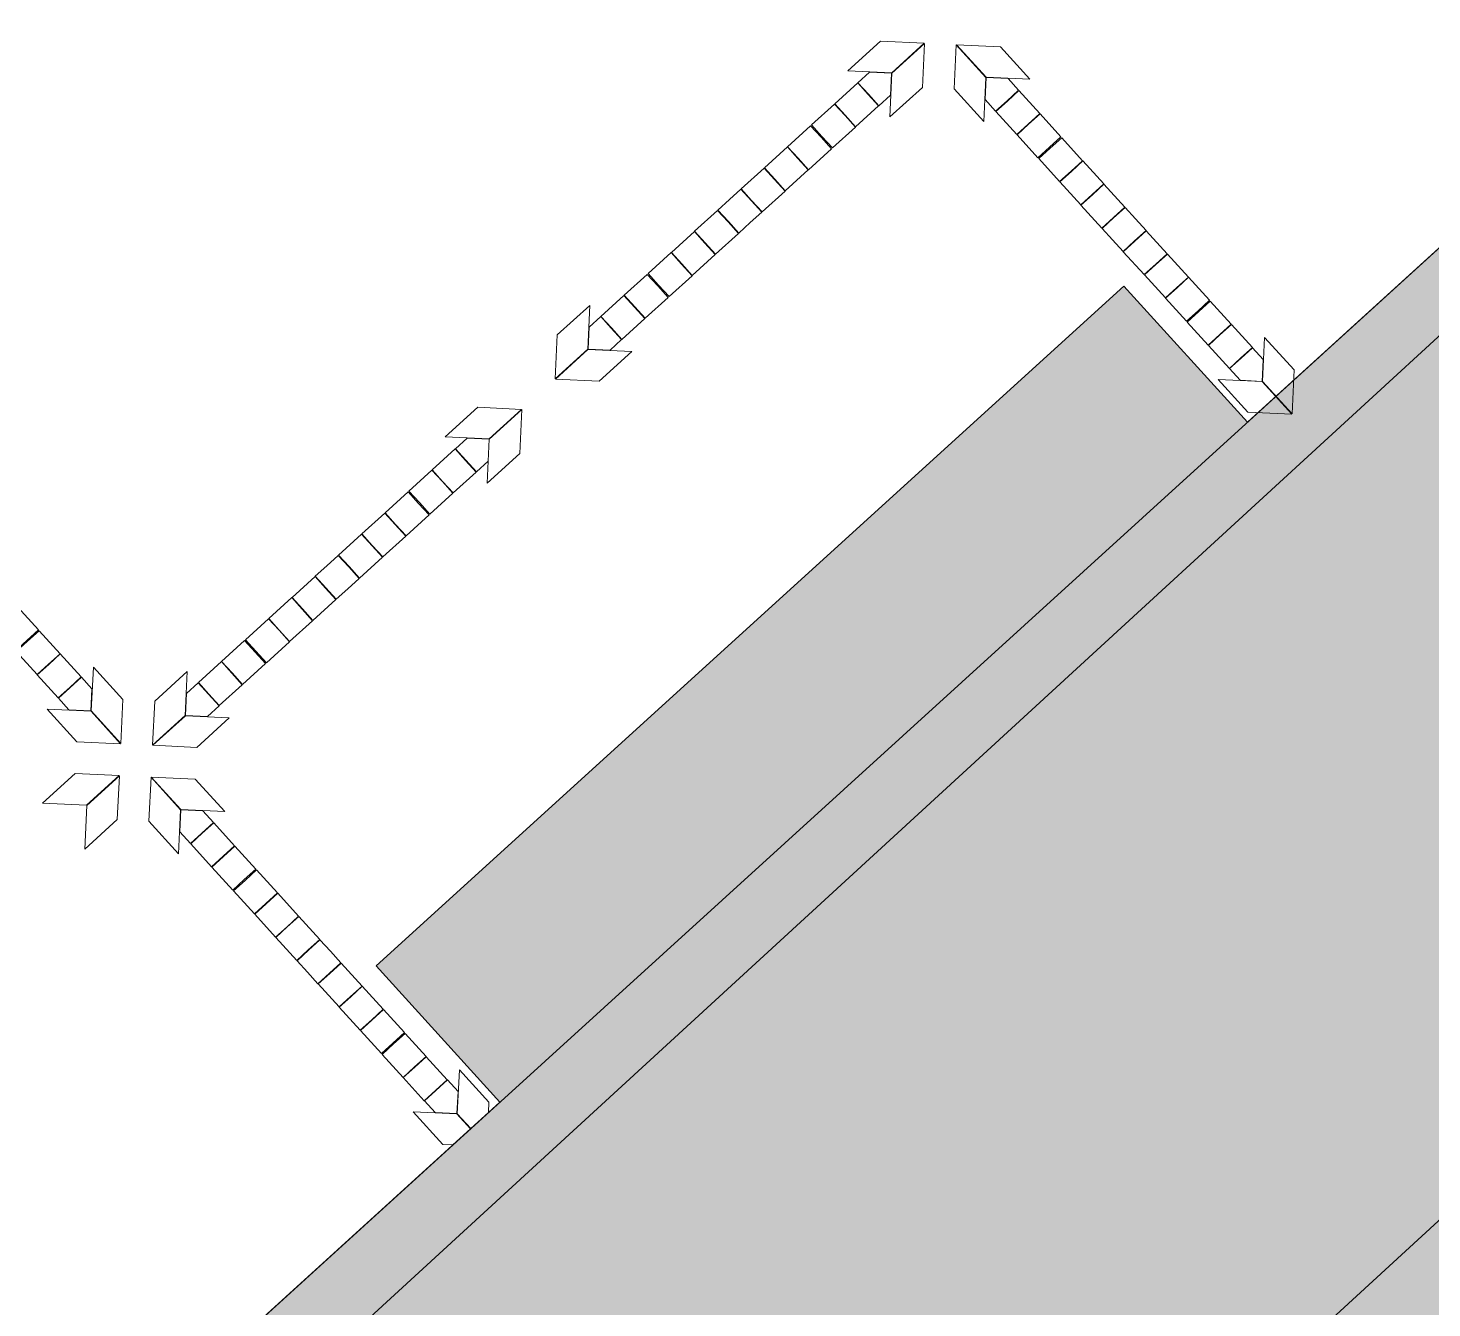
# Model space of a CAD drawing. Header units: inches. Extents: x 733725 to 1472938, y 4017711 to 8040520.
# Drawn here: x 734683.65 to 734701.71, y 4019118.41 to 4019134.87 of the extents above; entities that cross this region are included whole.
import ezdxf

# ---------------------------------------------------------------- set-up
doc = ezdxf.new("R2010")
doc.units = ezdxf.units.IN
doc.header["$MEASUREMENT"] = 0
for name, color, linetype, lineweight in [('H-HARAM2', 123, 'Continuous', 5), ('H-HARAM3', 123, 'Continuous', 5), ('H-MAFSALL', 31, 'Continuous', 13), ('VAZE-MOJOOD-IN', 252, 'Continuous', 0)]:
    doc.layers.add(name, color=color, linetype=linetype, lineweight=lineweight)
pattern_1 = [(354.99999998, (-0.961, 0.33), (0.553438968, 6.325836333), []), (354.99999998, (-0.892, 1.121), (0.553438968, 6.325836333), []), (354.99999998, (-0.823, 1.9117), (0.553438968, 6.325836333), [])]

msp = doc.modelspace()

# ---------------------------------------------------------------- hatches: boundary and pattern name
at = {"layer": 'H-HARAM2'}
h = msp.add_hatch(dxfattribs=at)
h.set_pattern_fill('PLAST', color=256, angle=-5, style=0)
h.set_pattern_definition(pattern_1)
edge = h.paths.add_edge_path()
edge.add_line((734632.731, 4019098.943), (734586.621, 4019149.885))
edge.add_line((734586.621, 4019149.885), (734697.208, 4019249.401))
edge.add_line((734697.208, 4019249.401), (734656.636, 4019294.307))
edge.add_line((734656.636, 4019294.307), (734612.593, 4019254.265))
edge.add_arc((734584.783, 4019246.201), 28.955, -31.0677, 16.1711, ccw=False)
edge.add_line((734609.585, 4019231.259), (734630.186, 4019208.599))
edge.add_line((734630.186, 4019208.599), (734617.904, 4019197.432))
edge.add_line((734617.904, 4019197.432), (734597.303, 4019220.092))
edge.add_arc((734584.783, 4019246.201), 28.955, 248.3791, 295.6179, ccw=False)
edge.add_line((734574.114, 4019219.283), (734521.152, 4019171.133))
edge.add_line((734521.152, 4019171.133), (734519.735, 4019155.04))
edge.add_line((734519.735, 4019155.04), (734510.13, 4019146.749))
edge.add_line((734510.13, 4019146.749), (734509.618, 4019135.985))
edge.add_line((734509.618, 4019135.985), (734511.003, 4019134.453))
edge.add_line((734511.003, 4019134.453), (734515.932, 4019129.031))
edge.add_line((734515.932, 4019129.031), (734518.495, 4019128.91))
edge.add_line((734518.495, 4019128.91), (734518.371, 4019126.305))
edge.add_line((734518.371, 4019126.305), (734518.431, 4019126.238))
edge.add_line((734518.431, 4019126.238), (734518.193, 4019121.231))
edge.add_line((734518.193, 4019121.231), (734532.114, 4019121.216))
edge.add_line((734532.114, 4019121.216), (734533.331, 4019119.845))
edge.add_line((734533.331, 4019119.845), (734566.504, 4019083.356))
edge.add_line((734566.504, 4019083.356), (734585.293, 4019100.438))
edge.add_line((734585.293, 4019100.438), (734607.504, 4019076.008))
edge.add_line((734607.504, 4019076.008), (734632.731, 4019098.943))
h = msp.add_hatch(dxfattribs=at)
h.set_pattern_fill('PLAST', color=256, angle=-5, style=0)
h.set_pattern_definition(pattern_1)
edge = h.paths.add_edge_path()
edge.add_line((734632.731, 4019098.943), (734586.621, 4019149.885))
edge.add_line((734586.621, 4019149.885), (734697.208, 4019249.401))
edge.add_line((734697.208, 4019249.401), (734656.636, 4019294.307))
edge.add_line((734656.636, 4019294.307), (734612.593, 4019254.265))
edge.add_arc((734584.783, 4019246.201), 28.955, -31.0677, 16.1711, ccw=False)
edge.add_line((734609.585, 4019231.259), (734630.186, 4019208.599))
edge.add_line((734630.186, 4019208.599), (734617.904, 4019197.432))
edge.add_line((734617.904, 4019197.432), (734597.303, 4019220.092))
edge.add_arc((734584.783, 4019246.201), 28.955, 248.3791, 295.6179, ccw=False)
edge.add_line((734574.114, 4019219.283), (734521.152, 4019171.133))
edge.add_line((734521.152, 4019171.133), (734519.735, 4019155.04))
edge.add_line((734519.735, 4019155.04), (734510.13, 4019146.749))
edge.add_line((734510.13, 4019146.749), (734509.618, 4019135.985))
edge.add_line((734509.618, 4019135.985), (734511.003, 4019134.453))
edge.add_line((734511.003, 4019134.453), (734515.932, 4019129.031))
edge.add_line((734515.932, 4019129.031), (734518.495, 4019128.91))
edge.add_line((734518.495, 4019128.91), (734518.371, 4019126.305))
edge.add_line((734518.371, 4019126.305), (734518.431, 4019126.238))
edge.add_line((734518.431, 4019126.238), (734518.193, 4019121.231))
edge.add_line((734518.193, 4019121.231), (734532.114, 4019121.216))
edge.add_line((734532.114, 4019121.216), (734533.331, 4019119.845))
edge.add_line((734533.331, 4019119.845), (734566.504, 4019083.356))
edge.add_line((734566.504, 4019083.356), (734585.293, 4019100.438))
edge.add_line((734585.293, 4019100.438), (734607.504, 4019076.008))
edge.add_line((734607.504, 4019076.008), (734632.731, 4019098.943))
at = {"layer": 'H-HARAM3'}
h = msp.add_hatch(color=256, dxfattribs=at)
h.paths.add_polyline_path([(734716.028, 4019124.161), (734715.823, 4019123.286), (734715.369, 4019121.079), (734715.2, 4019120.355), (734715.196, 4019119.642), (734715.084, 4019117.349), (734715.061, 4019116.343), (734714.999, 4019114.096), (734714.995, 4019113.1), (734714.83, 4019108.595), (734719.997, 4019102.911), (734723.331, 4019105.941), (734728.042, 4019100.759), (734723.301, 4019096.45), (734727.335, 4019092.014), (734724.671, 4019089.592), (734722.25, 4019092.256), (734720.548, 4019090.709), (734719.892, 4019091.431), (734718.14, 4019089.838), (734709.228, 4019099.64), (734711.058, 4019101.304), (734697.085, 4019116.673), (734653.138, 4019076.719), (734586.621, 4019149.885), (734621.452, 4019181.551), (734616.768, 4019186.703), (734608.767, 4019187.083), (734609.315, 4019198.591), (734613.851, 4019193.602), (734618.784, 4019198.087), (734618.537, 4019198.359), (734629.139, 4019207.998), (734629.386, 4019207.726), (734634.072, 4019211.987), (734639.991, 4019217.367), (734644.519, 4019212.386), (734691.789, 4019255.361), (734718.666, 4019225.798), (734702.541, 4019211.139), (734716.009, 4019196.325), (734717.761, 4019197.918), (734725.989, 4019188.866), (734724.238, 4019187.274), (734736.868, 4019173.38), (734752.238, 4019187.353), (734754.135, 4019185.266), (734753.363, 4019184.563), (734752.978, 4019167.892), (734726.21, 4019143.557), (734723.24, 4019139.715), (734722.535, 4019138.518), (734721.585, 4019136.45), (734721.228, 4019135.539), (734720.28, 4019133.515), (734719.872, 4019132.601), (734718.928, 4019130.561), (734718.538, 4019129.699), (734717.593, 4019127.641), (734717.164, 4019126.695), (734716.239, 4019124.643)])
h.paths.add_polyline_path([(734602.217, 4019153.389), (734601.82, 4019145.056), (734621.325, 4019123.602), (734623.077, 4019125.194), (734631.82, 4019115.577), (734630.068, 4019113.984), (734649.573, 4019092.53), (734657.906, 4019092.134), (734689.717, 4019121.054), (734688.124, 4019122.806), (734697.742, 4019131.55), (734699.334, 4019129.798), (734731.145, 4019158.718), (734731.542, 4019167.051), (734712.037, 4019188.506), (734710.285, 4019186.913), (734701.542, 4019196.53), (734703.294, 4019198.123), (734683.789, 4019219.577), (734675.456, 4019219.973), (734643.645, 4019191.053), (734645.238, 4019189.301), (734635.621, 4019180.557), (734634.028, 4019182.309)], flags=16)
h = msp.add_hatch(color=256, dxfattribs=at)
h.paths.add_polyline_path([(734716.028, 4019124.161), (734715.823, 4019123.286), (734715.369, 4019121.079), (734715.2, 4019120.355), (734715.196, 4019119.642), (734715.084, 4019117.349), (734715.061, 4019116.343), (734714.999, 4019114.096), (734714.995, 4019113.1), (734714.83, 4019108.595), (734719.997, 4019102.911), (734723.331, 4019105.941), (734728.042, 4019100.759), (734723.301, 4019096.45), (734727.335, 4019092.014), (734724.671, 4019089.592), (734722.25, 4019092.256), (734720.548, 4019090.709), (734719.892, 4019091.431), (734718.14, 4019089.838), (734709.228, 4019099.64), (734711.058, 4019101.304), (734697.085, 4019116.673), (734653.138, 4019076.719), (734586.621, 4019149.885), (734621.452, 4019181.551), (734616.768, 4019186.703), (734608.767, 4019187.083), (734609.315, 4019198.591), (734613.851, 4019193.602), (734618.784, 4019198.087), (734618.537, 4019198.359), (734629.139, 4019207.998), (734629.386, 4019207.726), (734634.072, 4019211.987), (734639.991, 4019217.367), (734644.519, 4019212.386), (734691.789, 4019255.361), (734718.666, 4019225.798), (734702.541, 4019211.139), (734716.009, 4019196.325), (734717.761, 4019197.918), (734725.989, 4019188.866), (734724.238, 4019187.274), (734736.868, 4019173.38), (734752.238, 4019187.353), (734754.135, 4019185.266), (734753.363, 4019184.563), (734752.978, 4019167.892), (734726.21, 4019143.557), (734723.24, 4019139.715), (734722.535, 4019138.518), (734721.585, 4019136.45), (734721.228, 4019135.539), (734720.28, 4019133.515), (734719.872, 4019132.601), (734718.928, 4019130.561), (734718.538, 4019129.699), (734717.593, 4019127.641), (734717.164, 4019126.695), (734716.239, 4019124.643)])
h.paths.add_polyline_path([(734602.217, 4019153.389), (734601.82, 4019145.056), (734621.325, 4019123.602), (734623.077, 4019125.194), (734631.82, 4019115.577), (734630.068, 4019113.984), (734649.573, 4019092.53), (734657.906, 4019092.134), (734689.717, 4019121.054), (734688.124, 4019122.806), (734697.742, 4019131.55), (734699.334, 4019129.798), (734731.145, 4019158.718), (734731.542, 4019167.051), (734712.037, 4019188.506), (734710.285, 4019186.913), (734701.542, 4019196.53), (734703.294, 4019198.123), (734683.789, 4019219.577), (734675.456, 4019219.973), (734643.645, 4019191.053), (734645.238, 4019189.301), (734635.621, 4019180.557), (734634.028, 4019182.309)], flags=16)
at = {"layer": 'H-MAFSALL'}
h = msp.add_hatch(dxfattribs=at)
h.set_pattern_fill('ANGLE', color=256, scale=0.3, angle=45, style=0)
h.set_pattern_definition([(44.999999983, (-0.0012, 0.0002), (-1.4817422595, 1.4817422604), [1.524, -0.5715]), (134.999999983, (-0.0012, 0.0002), (-1.4817422604, -1.4817422595), [1.524, -0.5715])])
edge = h.paths.add_edge_path(flags=16)
edge.add_arc((734483.445, 4019138.19), 8, -50, 310)
edge = h.paths.add_edge_path(flags=16)
edge.add_arc((735041.69, 4018744.78), 5, 130, 310)
edge.add_arc((735041.69, 4018744.78), 5, -50, 130)
edge = h.paths.add_edge_path(flags=16)
edge.add_arc((734929.449, 4018650.032), 10, 307.1029, 310)
edge.add_line((734935.877, 4018642.372), (734935.481, 4018642.057))
edge = h.paths.add_edge_path(flags=16)
edge.add_arc((734448.304, 4018988.959), 5, -50, 310)
edge = h.paths.add_edge_path(flags=16)
edge.add_arc((734929.449, 4018650.032), 10, -50, 310)
edge = h.paths.add_edge_path()
edge.add_line((734470.495, 4018819.804), (734535.003, 4018852.189))
edge.add_line((734535.003, 4018852.189), (734535.003, 4018852.189))
edge.add_line((734535.003, 4018852.189), (734572.914, 4018810.916))
edge.add_arc((734615.714, 4018815.067), 43, 185.5397, 259.5981)
edge.add_line((734607.95, 4018772.774), (734656.259, 4018720.181))
edge.add_line((734656.259, 4018720.181), (734681.017, 4018702.881))
edge.add_line((734681.017, 4018702.881), (734689.467, 4018687.669))
edge.add_line((734689.467, 4018687.669), (734694.857, 4018680.12))
edge.add_line((734694.857, 4018680.12), (734719.321, 4018651.346))
edge.add_line((734719.321, 4018651.346), (734735.321, 4018631.946))
edge.add_line((734735.321, 4018631.946), (734738.811, 4018624.304))
edge.add_line((734738.811, 4018624.304), (734748.26, 4018603.512))
edge.add_line((734748.26, 4018603.512), (734747.516, 4018601.656))
edge.add_arc((734785.506, 4018511.871), 97.491, 107.72929, 112.93457, ccw=False)
edge.add_arc((734656.551, 4018541.881), 117.492, 25.08126, 32.34036, ccw=False)
edge.add_line((734762.964, 4018591.686), (734809.18, 4018581.942))
edge.add_line((734809.18, 4018581.942), (734866.219, 4018571.729))
edge.add_line((734866.219, 4018571.729), (734867.898, 4018578.513))
edge.add_line((734867.898, 4018578.513), (734907.725, 4018615.005))
edge.add_line((734907.725, 4018615.005), (734912.431, 4018609.829))
edge.add_line((734912.431, 4018609.829), (734975.64, 4018667.103))
edge.add_line((734975.64, 4018667.103), (734970.981, 4018672.229))
edge.add_line((734970.981, 4018672.229), (735032.04, 4018727.74))
edge.add_line((735032.04, 4018727.74), (735037.306, 4018722.006))
edge.add_line((735037.306, 4018722.006), (735052.413, 4018735.663))
edge.add_line((735052.413, 4018735.663), (735059.338, 4018741.922))
edge.add_line((735059.338, 4018741.922), (735066.401, 4018748.341))
edge.add_line((735066.401, 4018748.341), (735061.106, 4018754.165))
edge.add_line((735061.106, 4018754.165), (735117.118, 4018805.091))
edge.add_line((735117.118, 4018805.091), (735104.817, 4018818.622))
edge.add_line((735104.817, 4018818.622), (734958.677, 4018685.762))
edge.add_line((734958.677, 4018685.762), (734951.519, 4018693.635))
edge.add_line((734951.519, 4018693.635), (734933.872, 4018677.591))
edge.add_line((734933.872, 4018677.591), (734905.385, 4018651.693))
edge.add_line((734905.385, 4018651.693), (734888.108, 4018635.985))
edge.add_line((734888.108, 4018635.985), (734892.767, 4018630.86))
edge.add_line((734892.767, 4018630.86), (734854.667, 4018596.221))
edge.add_line((734854.667, 4018596.221), (734784.293, 4018608.823))
edge.add_arc((734788.7, 4018633.431), 25, 217.1653, 259.8479, ccw=False)
edge.add_line((734768.777, 4018618.328), (734704.047, 4018703.715))
edge.add_line((734704.047, 4018703.715), (734708.534, 4018710.947))
edge.add_line((734708.534, 4018710.947), (734700.207, 4018716.114))
edge.add_line((734700.207, 4018716.114), (734704.039, 4018722.289))
edge.add_line((734704.039, 4018722.289), (734698.091, 4018725.98))
edge.add_line((734698.091, 4018725.98), (734702.273, 4018732.721))
edge.add_line((734702.273, 4018732.721), (734702.336, 4018732.679))
edge.add_arc((734708.117, 4018741.415), 10.475, 236.5024, 314.0512)
edge.add_line((734715.401, 4018733.886), (734717.159, 4018735.485))
edge.add_line((734717.159, 4018735.485), (734722.231, 4018740.095))
edge.add_line((734722.231, 4018740.095), (734720.065, 4018742.478))
edge.add_line((734720.065, 4018742.478), (734726.132, 4018747.994))
edge.add_line((734726.132, 4018747.994), (734719.41, 4018755.387))
edge.add_line((734719.41, 4018755.387), (734713.218, 4018749.758))
edge.add_line((734713.218, 4018749.758), (734710.291, 4018752.978))
edge.add_line((734710.291, 4018752.978), (734716.483, 4018758.607))
edge.add_line((734716.483, 4018758.607), (734709.759, 4018766.003))
edge.add_line((734709.759, 4018766.003), (734703.567, 4018760.373))
edge.add_line((734703.567, 4018760.373), (734700.64, 4018763.593))
edge.add_line((734700.64, 4018763.593), (734706.832, 4018769.222))
edge.add_line((734706.832, 4018769.222), (734700.111, 4018776.616))
edge.add_line((734700.111, 4018776.616), (734694.4, 4018771.424))
edge.add_line((734694.4, 4018771.424), (734692.234, 4018773.807))
edge.add_line((734692.234, 4018773.807), (734686.631, 4018768.713))
edge.add_line((734686.631, 4018768.713), (734683.931, 4018766.258))
edge.add_arc((734691.488, 4018755.604), 13.062, 125.3471, 234.1486)
edge.add_line((734683.838, 4018745.017), (734679.674, 4018738.306))
edge.add_line((734679.674, 4018738.306), (734673.726, 4018741.996))
edge.add_line((734673.726, 4018741.996), (734673.41, 4018741.491))
edge.add_line((734673.41, 4018741.491), (734673.274, 4018741.576))
edge.add_line((734673.274, 4018741.576), (734669.424, 4018735.372))
edge.add_line((734669.424, 4018735.372), (734662.891, 4018739.425))
edge.add_line((734662.891, 4018739.425), (734661.12, 4018740.524))
edge.add_line((734661.12, 4018740.524), (734662.269, 4018742.424))
edge.add_line((734662.269, 4018742.424), (734639.091, 4018767.919))
edge.add_line((734639.091, 4018767.919), (734644.863, 4018773.166))
edge.add_line((734644.863, 4018773.166), (734641.27, 4018777.117))
edge.add_line((734641.27, 4018777.117), (734635.499, 4018771.87))
edge.add_line((734635.499, 4018771.87), (734624.539, 4018783.924))
edge.add_line((734624.539, 4018783.924), (734623.801, 4018783.25))
edge.add_line((734623.801, 4018783.25), (734611.491, 4018796.79))
edge.add_line((734611.491, 4018796.79), (734615.969, 4018800.904))
edge.add_line((734615.969, 4018800.904), (734613.206, 4018803.943))
edge.add_line((734613.206, 4018803.943), (734611.359, 4018802.264))
edge.add_line((734611.359, 4018802.264), (734611.02, 4018802.637))
edge.add_line((734611.02, 4018802.637), (734608.08, 4018802.777))
edge.add_line((734608.08, 4018802.777), (734607.708, 4018802.438))
edge.add_line((734607.708, 4018802.438), (734600.959, 4018809.861))
edge.add_line((734600.959, 4018809.861), (734601.332, 4018810.2))
edge.add_line((734601.332, 4018810.2), (734601.471, 4018813.14))
edge.add_line((734601.471, 4018813.14), (734601.133, 4018813.512))
edge.add_line((734601.133, 4018813.512), (734602.98, 4018815.191))
edge.add_line((734602.98, 4018815.191), (734600.195, 4018818.254))
edge.add_line((734600.195, 4018818.254), (734595.696, 4018814.164))
edge.add_line((734595.696, 4018814.164), (734583.386, 4018827.704))
edge.add_line((734583.386, 4018827.704), (734584.128, 4018828.375))
edge.add_line((734584.128, 4018828.375), (734573.169, 4018840.43))
edge.add_line((734573.169, 4018840.43), (734578.94, 4018845.677))
edge.add_line((734578.94, 4018845.677), (734575.348, 4018849.628))
edge.add_line((734575.348, 4018849.628), (734569.576, 4018844.381))
edge.add_line((734569.576, 4018844.381), (734546.398, 4018869.875))
edge.add_line((734546.398, 4018869.875), (734544.397, 4018868.912))
edge.add_line((734544.397, 4018868.912), (734540.057, 4018877.668))
edge.add_line((734540.057, 4018877.668), (734546.599, 4018880.911))
edge.add_line((734546.599, 4018880.911), (734546.526, 4018881.057))
edge.add_line((734546.526, 4018881.057), (734547.06, 4018881.322))
edge.add_line((734547.06, 4018881.322), (734543.952, 4018887.593))
edge.add_line((734543.952, 4018887.593), (734551.028, 4018891.101))
edge.add_arc((734562.294, 4018897.711), 13.062, 210.4016, 319.2031)
edge.add_line((734572.182, 4018889.177), (734580.485, 4018896.725))
edge.add_line((734580.485, 4018896.725), (734578.319, 4018899.107))
edge.add_line((734578.319, 4018899.107), (734584.029, 4018904.299))
edge.add_line((734584.029, 4018904.299), (734577.183, 4018911.579))
edge.add_line((734577.183, 4018911.579), (734571.116, 4018906.063))
edge.add_line((734571.116, 4018906.063), (734568.189, 4018909.283))
edge.add_line((734568.189, 4018909.283), (734574.256, 4018914.799))
edge.add_line((734574.256, 4018914.799), (734567.532, 4018922.195))
edge.add_line((734567.532, 4018922.195), (734561.465, 4018916.679))
edge.add_line((734561.465, 4018916.679), (734558.538, 4018919.898))
edge.add_line((734558.538, 4018919.898), (734564.605, 4018925.414))
edge.add_line((734564.605, 4018925.414), (734558.008, 4018932.921))
edge.add_line((734558.008, 4018932.921), (734551.941, 4018927.405))
edge.add_line((734551.941, 4018927.405), (734549.774, 4018929.787))
edge.add_line((734549.774, 4018929.787), (734542.945, 4018923.578))
edge.add_arc((734549.637, 4018915.633), 10.388, 130.1084, 208.8482)
edge.add_line((734540.538, 4018910.621), (734533.43, 4018907.097))
edge.add_line((734533.43, 4018907.097), (734530.321, 4018913.369))
edge.add_line((734530.321, 4018913.369), (734523.81, 4018910.141))
edge.add_line((734523.81, 4018910.141), (734519.422, 4018918.991))
edge.add_line((734519.422, 4018918.991), (734518.414, 4018918.49))
edge.add_line((734518.414, 4018918.49), (734483.652, 4018963.612))
edge.add_line((734483.652, 4018963.612), (734466.216, 4018986.25))
edge.add_arc((734446.342, 4018986.524), 19.876, -0.7881, 95.2465)
edge.add_line((734444.525, 4019006.316), (734441.745, 4019010.015))
edge.add_arc((734457.733, 4019022.03), 20, 159.6381, 216.9245, ccw=False)
edge.add_line((734438.983, 4019028.989), (734449.624, 4019057.661))
edge.add_arc((734468.375, 4019050.702), 20, 132.2751, 159.6381, ccw=False)
edge.add_line((734454.921, 4019065.5), (734492.174, 4019099.369))
edge.add_line((734492.174, 4019099.369), (734492.352, 4019103.094))
edge.add_line((734492.352, 4019103.094), (734518.495, 4019128.91))
edge.add_line((734518.495, 4019128.91), (734515.932, 4019129.032))
edge.add_line((734515.932, 4019129.032), (734509.618, 4019135.985))
edge.add_line((734509.618, 4019135.985), (734510.13, 4019146.749))
edge.add_line((734510.13, 4019146.749), (734519.735, 4019155.04))
edge.add_line((734519.735, 4019155.04), (734521.152, 4019171.133))
edge.add_line((734521.152, 4019171.133), (734507.472, 4019199.486))
edge.add_line((734507.472, 4019199.486), (734476.686, 4019171.099))
edge.add_line((734476.686, 4019171.099), (734472.574, 4019167.308))
edge.add_line((734472.574, 4019167.308), (734466.913, 4019162.087))
edge.add_line((734466.913, 4019162.087), (734466.392, 4019149.251))
edge.add_line((734466.392, 4019149.251), (734473.058, 4019142.023))
edge.add_line((734473.058, 4019142.023), (734470.728, 4019136.003))
edge.add_line((734470.728, 4019136.003), (734468.209, 4019122.907))
edge.add_line((734468.209, 4019122.907), (734466.607, 4019104.847))
edge.add_line((734466.607, 4019104.847), (734464.67, 4019103.328))
edge.add_line((734464.67, 4019103.328), (734460.43, 4019099.47))
edge.add_line((734460.43, 4019099.47), (734439.912, 4019080.557))
edge.add_arc((734466.972, 4019051.099), 40, 132.5703, 159.9333)
edge.add_line((734429.4, 4019064.824), (734425.787, 4019054.932))
edge.add_arc((734492.611, 4019019.499), 75.638, 152.06563, 155.27115)
edge.add_line((734423.91, 4019051.14), (734418.436, 4019034.299))
edge.add_line((734418.436, 4019034.299), (734418.393, 4019032.833))
edge.add_arc((734464.107, 4019027.499), 46.024, 173.3446, 190.8662)
edge.add_arc((734458.101, 4019026.815), 40, 191.5252, 222.5703)
edge.add_line((734428.643, 4018999.755), (734431.55, 4018996.591))
edge.add_arc((734450.637, 4018990.594), 20.007, 162.5586, 282.582)
edge.add_line((734454.995, 4018971.068), (734472.935, 4018951.538))
edge.add_line((734472.935, 4018951.538), (734489.366, 4018933.651))
edge.add_line((734489.366, 4018933.651), (734498.083, 4018916.295))
edge.add_line((734498.083, 4018916.295), (734467.009, 4018900.695))
edge.add_line((734467.009, 4018900.695), (734457.734, 4018896.038))
edge.add_line((734457.734, 4018896.038), (734446.846, 4018890.572))
edge.add_line((734446.846, 4018890.572), (734436.474, 4018885.365))
edge.add_line((734436.474, 4018885.365), (734448.8, 4018875.981))
edge.add_line((734448.8, 4018875.981), (734461.775, 4018837.145))
edge.add_line((734461.775, 4018837.145), (734470.495, 4018819.804))

# ---------------------------------------------------------------- linework, layer by layer
at = {"layer": 'H-HARAM3'}
for points in [[(734602.193, 4019153.39), (734601.797, 4019145.056), (734622.314, 4019122.488), (734623.326, 4019123.408), (734630.053, 4019116.009), (734629.041, 4019115.089), (734649.558, 4019092.521), (734657.892, 4019092.124), (734731.145, 4019158.721), (734731.541, 4019167.055), (734683.78, 4019219.59), (734675.446, 4019219.987)], [(734602.193, 4019153.39), (734601.797, 4019145.056), (734622.314, 4019122.488), (734623.326, 4019123.408), (734630.053, 4019116.009), (734629.041, 4019115.089), (734649.558, 4019092.521), (734657.892, 4019092.124), (734731.145, 4019158.721), (734731.541, 4019167.055), (734683.78, 4019219.59), (734675.446, 4019219.987)], [(734602.217, 4019153.389), (734601.82, 4019145.056), (734621.325, 4019123.602), (734623.077, 4019125.194), (734631.82, 4019115.577), (734630.068, 4019113.984), (734649.573, 4019092.53), (734657.906, 4019092.134), (734689.717, 4019121.054), (734688.124, 4019122.806), (734697.742, 4019131.55), (734699.334, 4019129.798), (734731.145, 4019158.718), (734731.542, 4019167.051), (734712.037, 4019188.506), (734710.285, 4019186.913), (734701.542, 4019196.53), (734703.294, 4019198.123), (734683.789, 4019219.577), (734675.456, 4019219.973), (734643.645, 4019191.053), (734645.238, 4019189.301), (734635.621, 4019180.557), (734634.028, 4019182.309)], [(734602.217, 4019153.389), (734601.82, 4019145.056), (734621.325, 4019123.602), (734623.077, 4019125.194), (734631.82, 4019115.577), (734630.068, 4019113.984), (734649.573, 4019092.53), (734657.906, 4019092.134), (734689.717, 4019121.054), (734688.124, 4019122.806), (734697.742, 4019131.55), (734699.334, 4019129.798), (734731.145, 4019158.718), (734731.542, 4019167.051), (734712.037, 4019188.506), (734710.285, 4019186.913), (734701.542, 4019196.53), (734703.294, 4019198.123), (734683.789, 4019219.577), (734675.456, 4019219.973), (734643.645, 4019191.053), (734645.238, 4019189.301), (734635.621, 4019180.557), (734634.028, 4019182.309)], [(734694.192, 4019134.319), (734694.611, 4019134.7), (734695.176, 4019134.673), (734694.757, 4019134.292)], [(734694.192, 4019134.319), (734694.611, 4019134.7), (734695.176, 4019134.673), (734694.757, 4019134.292)], [(734694.733, 4019133.724), (734695.152, 4019134.104), (734695.179, 4019134.669), (734694.76, 4019134.289)], [(734694.733, 4019133.724), (734695.152, 4019134.104), (734695.179, 4019134.669), (734694.76, 4019134.289)], [(734695.941, 4019133.666), (734695.56, 4019134.085), (734695.587, 4019134.65), (734695.967, 4019134.231)], [(734695.941, 4019133.666), (734695.56, 4019134.085), (734695.587, 4019134.65), (734695.967, 4019134.231)], [(734696.536, 4019134.208), (734696.155, 4019134.626), (734695.59, 4019134.653), (734695.971, 4019134.234)], [(734696.536, 4019134.208), (734696.155, 4019134.626), (734695.59, 4019134.653), (734695.971, 4019134.234)], [(734694.593, 4019133.869), (734694.458, 4019134.017), (734694.323, 4019134.165), (734694.473, 4019134.301), (734694.756, 4019134.288), (734694.742, 4019134.005)], [(734694.593, 4019133.869), (734694.458, 4019134.017), (734694.323, 4019134.165), (734694.473, 4019134.301), (734694.756, 4019134.288), (734694.742, 4019134.005)], [(734696.242, 4019133.932), (734696.094, 4019133.798), (734695.958, 4019133.948), (734695.972, 4019134.23), (734696.254, 4019134.217), (734696.39, 4019134.067)], [(734696.242, 4019133.932), (734696.094, 4019133.798), (734695.958, 4019133.948), (734695.972, 4019134.23), (734696.254, 4019134.217), (734696.39, 4019134.067)], [(734694.293, 4019133.597), (734694.159, 4019133.745), (734694.024, 4019133.893), (734694.32, 4019134.162), (734694.455, 4019134.014), (734694.589, 4019133.866)], [(734694.293, 4019133.597), (734694.159, 4019133.745), (734694.024, 4019133.893), (734694.32, 4019134.162), (734694.455, 4019134.014), (734694.589, 4019133.866)], [(734696.366, 4019133.499), (734696.097, 4019133.795), (734696.245, 4019133.929), (734696.393, 4019134.064), (734696.662, 4019133.768), (734696.514, 4019133.633)], [(734696.366, 4019133.499), (734696.097, 4019133.795), (734696.245, 4019133.929), (734696.393, 4019134.064), (734696.662, 4019133.768), (734696.514, 4019133.633)], [(734693.994, 4019133.325), (734693.86, 4019133.473), (734693.725, 4019133.621), (734694.021, 4019133.89), (734694.156, 4019133.742), (734694.29, 4019133.594)], [(734693.994, 4019133.325), (734693.86, 4019133.473), (734693.725, 4019133.621), (734694.021, 4019133.89), (734694.156, 4019133.742), (734694.29, 4019133.594)], [(734696.638, 4019133.199), (734696.369, 4019133.495), (734696.517, 4019133.63), (734696.665, 4019133.765), (734696.934, 4019133.469), (734696.786, 4019133.334)], [(734696.638, 4019133.199), (734696.369, 4019133.495), (734696.517, 4019133.63), (734696.665, 4019133.765), (734696.934, 4019133.469), (734696.786, 4019133.334)], [(734693.687, 4019133.046), (734693.553, 4019133.194), (734693.418, 4019133.342), (734693.714, 4019133.611), (734693.848, 4019133.463), (734693.983, 4019133.315)], [(734693.687, 4019133.046), (734693.553, 4019133.194), (734693.418, 4019133.342), (734693.714, 4019133.611), (734693.848, 4019133.463), (734693.983, 4019133.315)], [(734693.388, 4019132.774), (734693.253, 4019132.922), (734693.119, 4019133.07), (734693.415, 4019133.339), (734693.549, 4019133.191), (734693.684, 4019133.043)], [(734693.388, 4019132.774), (734693.253, 4019132.922), (734693.119, 4019133.07), (734693.415, 4019133.339), (734693.549, 4019133.191), (734693.684, 4019133.043)], [(734696.917, 4019132.892), (734696.648, 4019133.188), (734696.796, 4019133.323), (734696.944, 4019133.457), (734697.213, 4019133.161), (734697.065, 4019133.027)], [(734696.917, 4019132.892), (734696.648, 4019133.188), (734696.796, 4019133.323), (734696.944, 4019133.457), (734697.213, 4019133.161), (734697.065, 4019133.027)], [(734697.189, 4019132.593), (734696.92, 4019132.889), (734697.068, 4019133.024), (734697.216, 4019133.158), (734697.485, 4019132.862), (734697.337, 4019132.728)], [(734697.189, 4019132.593), (734696.92, 4019132.889), (734697.068, 4019133.024), (734697.216, 4019133.158), (734697.485, 4019132.862), (734697.337, 4019132.728)], [(734693.089, 4019132.502), (734692.954, 4019132.65), (734692.82, 4019132.798), (734693.115, 4019133.067), (734693.25, 4019132.919), (734693.385, 4019132.771)], [(734693.089, 4019132.502), (734692.954, 4019132.65), (734692.82, 4019132.798), (734693.115, 4019133.067), (734693.25, 4019132.919), (734693.385, 4019132.771)], [(734692.937, 4019132.365), (734692.789, 4019132.23), (734692.655, 4019132.378), (734692.52, 4019132.526), (734692.668, 4019132.661), (734692.816, 4019132.795), (734692.951, 4019132.647), (734693.085, 4019132.499)], [(734692.937, 4019132.365), (734692.789, 4019132.23), (734692.655, 4019132.378), (734692.52, 4019132.526), (734692.668, 4019132.661), (734692.816, 4019132.795), (734692.951, 4019132.647), (734693.085, 4019132.499)], [(734697.461, 4019132.294), (734697.192, 4019132.59), (734697.34, 4019132.724), (734697.488, 4019132.859), (734697.757, 4019132.563), (734697.609, 4019132.429)], [(734697.461, 4019132.294), (734697.192, 4019132.59), (734697.34, 4019132.724), (734697.488, 4019132.859), (734697.757, 4019132.563), (734697.609, 4019132.429)], [(734692.49, 4019131.958), (734692.356, 4019132.106), (734692.221, 4019132.254), (734692.517, 4019132.523), (734692.652, 4019132.375), (734692.786, 4019132.227)], [(734692.49, 4019131.958), (734692.356, 4019132.106), (734692.221, 4019132.254), (734692.517, 4019132.523), (734692.652, 4019132.375), (734692.786, 4019132.227)], [(734697.882, 4019132.129), (734697.734, 4019131.995), (734697.599, 4019132.143), (734697.464, 4019132.291), (734697.612, 4019132.425), (734697.76, 4019132.56), (734697.895, 4019132.412), (734698.03, 4019132.264)], [(734697.882, 4019132.129), (734697.734, 4019131.995), (734697.599, 4019132.143), (734697.464, 4019132.291), (734697.612, 4019132.425), (734697.76, 4019132.56), (734697.895, 4019132.412), (734698.03, 4019132.264)], [(734692.191, 4019131.686), (734692.056, 4019131.834), (734691.922, 4019131.982), (734692.218, 4019132.251), (734692.352, 4019132.103), (734692.487, 4019131.955)], [(734692.191, 4019131.686), (734692.056, 4019131.834), (734691.922, 4019131.982), (734692.218, 4019132.251), (734692.352, 4019132.103), (734692.487, 4019131.955)], [(734698.154, 4019131.83), (734698.006, 4019131.696), (734697.736, 4019131.991), (734697.884, 4019132.126), (734698.032, 4019132.261), (734698.302, 4019131.965)], [(734698.154, 4019131.83), (734698.006, 4019131.696), (734697.736, 4019131.991), (734697.884, 4019132.126), (734698.032, 4019132.261), (734698.302, 4019131.965)], [(734691.892, 4019131.414), (734691.757, 4019131.562), (734691.623, 4019131.71), (734691.919, 4019131.979), (734692.053, 4019131.831), (734692.188, 4019131.683)], [(734691.892, 4019131.414), (734691.757, 4019131.562), (734691.623, 4019131.71), (734691.919, 4019131.979), (734692.053, 4019131.831), (734692.188, 4019131.683)], [(734698.426, 4019131.531), (734698.278, 4019131.396), (734698.009, 4019131.692), (734698.157, 4019131.827), (734698.304, 4019131.961), (734698.574, 4019131.665)], [(734698.426, 4019131.531), (734698.278, 4019131.396), (734698.009, 4019131.692), (734698.157, 4019131.827), (734698.304, 4019131.961), (734698.574, 4019131.665)], [(734691.585, 4019131.135), (734691.45, 4019131.283), (734691.316, 4019131.431), (734691.612, 4019131.7), (734691.746, 4019131.552), (734691.881, 4019131.404)], [(734691.585, 4019131.135), (734691.45, 4019131.283), (734691.316, 4019131.431), (734691.612, 4019131.7), (734691.746, 4019131.552), (734691.881, 4019131.404)], [(734698.698, 4019131.232), (734698.55, 4019131.097), (734698.281, 4019131.393), (734698.429, 4019131.528), (734698.577, 4019131.662), (734698.846, 4019131.366)], [(734698.698, 4019131.232), (734698.55, 4019131.097), (734698.281, 4019131.393), (734698.429, 4019131.528), (734698.577, 4019131.662), (734698.846, 4019131.366)], [(734691.285, 4019130.863), (734691.151, 4019131.011), (734691.016, 4019131.159), (734691.312, 4019131.428), (734691.447, 4019131.28), (734691.581, 4019131.132)], [(734691.285, 4019130.863), (734691.151, 4019131.011), (734691.016, 4019131.159), (734691.312, 4019131.428), (734691.447, 4019131.28), (734691.581, 4019131.132)], [(734698.977, 4019130.925), (734698.829, 4019130.79), (734698.56, 4019131.086), (734698.708, 4019131.221), (734698.856, 4019131.355), (734699.125, 4019131.059)], [(734698.977, 4019130.925), (734698.829, 4019130.79), (734698.56, 4019131.086), (734698.708, 4019131.221), (734698.856, 4019131.355), (734699.125, 4019131.059)], [(734690.873, 4019131.301), (734690.454, 4019130.921), (734690.427, 4019130.356), (734690.846, 4019130.736)], [(734690.873, 4019131.301), (734690.454, 4019130.921), (734690.427, 4019130.356), (734690.846, 4019130.736)], [(734691.133, 4019130.724), (734690.85, 4019130.737), (734690.863, 4019131.02), (734691.013, 4019131.156), (734691.148, 4019131.008), (734691.282, 4019130.86)], [(734691.133, 4019130.724), (734690.85, 4019130.737), (734690.863, 4019131.02), (734691.013, 4019131.156), (734691.148, 4019131.008), (734691.282, 4019130.86)], [(734699.249, 4019130.625), (734699.101, 4019130.491), (734698.832, 4019130.787), (734698.98, 4019130.921), (734699.128, 4019131.056), (734699.397, 4019130.76)], [(734699.249, 4019130.625), (734699.101, 4019130.491), (734698.832, 4019130.787), (734698.98, 4019130.921), (734699.128, 4019131.056), (734699.397, 4019130.76)], [(734699.553, 4019130.888), (734699.934, 4019130.47), (734699.907, 4019129.905), (734699.527, 4019130.323)], [(734699.553, 4019130.888), (734699.934, 4019130.47), (734699.907, 4019129.905), (734699.527, 4019130.323)], [(734691.414, 4019130.706), (734690.995, 4019130.326), (734690.43, 4019130.352), (734690.849, 4019130.733)], [(734691.414, 4019130.706), (734690.995, 4019130.326), (734690.43, 4019130.352), (734690.849, 4019130.733)], [(734699.522, 4019130.324), (734699.24, 4019130.338), (734699.104, 4019130.488), (734699.252, 4019130.622), (734699.4, 4019130.757), (734699.536, 4019130.607)], [(734699.522, 4019130.324), (734699.24, 4019130.338), (734699.104, 4019130.488), (734699.252, 4019130.622), (734699.4, 4019130.757), (734699.536, 4019130.607)], [(734698.958, 4019130.347), (734699.339, 4019129.928), (734699.904, 4019129.902), (734699.523, 4019130.32)], [(734698.958, 4019130.347), (734699.339, 4019129.928), (734699.904, 4019129.902), (734699.523, 4019130.32)], [(734689.012, 4019129.61), (734689.431, 4019129.991), (734689.996, 4019129.964), (734689.578, 4019129.583)], [(734689.012, 4019129.61), (734689.431, 4019129.991), (734689.996, 4019129.964), (734689.578, 4019129.583)], [(734689.554, 4019129.015), (734689.972, 4019129.396), (734689.999, 4019129.961), (734689.58, 4019129.58)], [(734689.554, 4019129.015), (734689.972, 4019129.396), (734689.999, 4019129.961), (734689.58, 4019129.58)], [(734689.563, 4019129.297), (734689.576, 4019129.579), (734689.294, 4019129.593), (734689.144, 4019129.457), (734689.279, 4019129.309), (734689.413, 4019129.161)], [(734689.563, 4019129.297), (734689.576, 4019129.579), (734689.294, 4019129.593), (734689.144, 4019129.457), (734689.279, 4019129.309), (734689.413, 4019129.161)], [(734689.41, 4019129.158), (734689.275, 4019129.306), (734689.141, 4019129.454), (734688.845, 4019129.185), (734688.979, 4019129.037), (734689.114, 4019128.889)], [(734689.41, 4019129.158), (734689.275, 4019129.306), (734689.141, 4019129.454), (734688.845, 4019129.185), (734688.979, 4019129.037), (734689.114, 4019128.889)], [(734689.111, 4019128.886), (734688.976, 4019129.034), (734688.842, 4019129.182), (734688.546, 4019128.912), (734688.68, 4019128.764), (734688.815, 4019128.616)], [(734689.111, 4019128.886), (734688.976, 4019129.034), (734688.842, 4019129.182), (734688.546, 4019128.912), (734688.68, 4019128.764), (734688.815, 4019128.616)], [(734688.804, 4019128.606), (734688.669, 4019128.754), (734688.534, 4019128.902), (734688.239, 4019128.633), (734688.373, 4019128.485), (734688.508, 4019128.337)], [(734688.804, 4019128.606), (734688.669, 4019128.754), (734688.534, 4019128.902), (734688.239, 4019128.633), (734688.373, 4019128.485), (734688.508, 4019128.337)], [(734688.504, 4019128.334), (734688.37, 4019128.482), (734688.235, 4019128.63), (734687.939, 4019128.361), (734688.074, 4019128.213), (734688.208, 4019128.065)], [(734688.504, 4019128.334), (734688.37, 4019128.482), (734688.235, 4019128.63), (734687.939, 4019128.361), (734688.074, 4019128.213), (734688.208, 4019128.065)], [(734688.205, 4019128.062), (734688.071, 4019128.21), (734687.936, 4019128.358), (734687.64, 4019128.089), (734687.775, 4019127.941), (734687.909, 4019127.793)], [(734688.205, 4019128.062), (734688.071, 4019128.21), (734687.936, 4019128.358), (734687.64, 4019128.089), (734687.775, 4019127.941), (734687.909, 4019127.793)], [(734687.758, 4019127.656), (734687.906, 4019127.79), (734687.771, 4019127.938), (734687.637, 4019128.086), (734687.489, 4019127.952), (734687.341, 4019127.817), (734687.475, 4019127.669), (734687.61, 4019127.521)], [(734687.758, 4019127.656), (734687.906, 4019127.79), (734687.771, 4019127.938), (734687.637, 4019128.086), (734687.489, 4019127.952), (734687.341, 4019127.817), (734687.475, 4019127.669), (734687.61, 4019127.521)], [(734687.607, 4019127.518), (734687.472, 4019127.666), (734687.338, 4019127.814), (734687.042, 4019127.545), (734687.176, 4019127.397), (734687.311, 4019127.249)], [(734687.607, 4019127.518), (734687.472, 4019127.666), (734687.338, 4019127.814), (734687.042, 4019127.545), (734687.176, 4019127.397), (734687.311, 4019127.249)], [(734687.307, 4019127.246), (734687.173, 4019127.394), (734687.038, 4019127.542), (734686.742, 4019127.273), (734686.877, 4019127.125), (734687.011, 4019126.977)], [(734687.307, 4019127.246), (734687.173, 4019127.394), (734687.038, 4019127.542), (734686.742, 4019127.273), (734686.877, 4019127.125), (734687.011, 4019126.977)], [(734683.63, 4019126.993), (734683.778, 4019127.128), (734683.509, 4019127.424), (734683.361, 4019127.289), (734683.213, 4019127.155), (734683.482, 4019126.859)], [(734683.63, 4019126.993), (734683.778, 4019127.128), (734683.509, 4019127.424), (734683.361, 4019127.289), (734683.213, 4019127.155), (734683.482, 4019126.859)], [(734687.008, 4019126.974), (734686.874, 4019127.122), (734686.739, 4019127.27), (734686.443, 4019127.001), (734686.578, 4019126.853), (734686.712, 4019126.705)], [(734687.008, 4019126.974), (734686.874, 4019127.122), (734686.739, 4019127.27), (734686.443, 4019127.001), (734686.578, 4019126.853), (734686.712, 4019126.705)], [(734683.909, 4019126.686), (734684.057, 4019126.821), (734683.788, 4019127.117), (734683.64, 4019126.982), (734683.492, 4019126.848), (734683.761, 4019126.552)], [(734683.909, 4019126.686), (734684.057, 4019126.821), (734683.788, 4019127.117), (734683.64, 4019126.982), (734683.492, 4019126.848), (734683.761, 4019126.552)], [(734686.701, 4019126.695), (734686.567, 4019126.843), (734686.432, 4019126.991), (734686.136, 4019126.722), (734686.271, 4019126.574), (734686.405, 4019126.426)], [(734686.701, 4019126.695), (734686.567, 4019126.843), (734686.432, 4019126.991), (734686.136, 4019126.722), (734686.271, 4019126.574), (734686.405, 4019126.426)], [(734684.181, 4019126.387), (734684.329, 4019126.522), (734684.06, 4019126.818), (734683.912, 4019126.683), (734683.764, 4019126.549), (734684.033, 4019126.253)], [(734684.181, 4019126.387), (734684.329, 4019126.522), (734684.06, 4019126.818), (734683.912, 4019126.683), (734683.764, 4019126.549), (734684.033, 4019126.253)], [(734684.486, 4019126.65), (734684.866, 4019126.231), (734684.839, 4019125.666), (734684.459, 4019126.085)], [(734684.486, 4019126.65), (734684.866, 4019126.231), (734684.839, 4019125.666), (734684.459, 4019126.085)], [(734686.402, 4019126.423), (734686.267, 4019126.571), (734686.133, 4019126.719), (734685.837, 4019126.45), (734685.971, 4019126.302), (734686.106, 4019126.154)], [(734686.402, 4019126.423), (734686.267, 4019126.571), (734686.133, 4019126.719), (734685.837, 4019126.45), (734685.971, 4019126.302), (734686.106, 4019126.154)], [(734684.455, 4019126.086), (734684.468, 4019126.369), (734684.332, 4019126.518), (734684.184, 4019126.384), (734684.036, 4019126.249), (734684.172, 4019126.1)], [(734684.455, 4019126.086), (734684.468, 4019126.369), (734684.332, 4019126.518), (734684.184, 4019126.384), (734684.036, 4019126.249), (734684.172, 4019126.1)], [(734685.693, 4019126.592), (734685.275, 4019126.212), (734685.248, 4019125.647), (734685.666, 4019126.027)], [(734685.693, 4019126.592), (734685.275, 4019126.212), (734685.248, 4019125.647), (734685.666, 4019126.027)], [(734686.103, 4019126.151), (734685.968, 4019126.299), (734685.834, 4019126.447), (734685.684, 4019126.311), (734685.671, 4019126.028), (734685.953, 4019126.015)], [(734686.103, 4019126.151), (734685.968, 4019126.299), (734685.834, 4019126.447), (734685.684, 4019126.311), (734685.671, 4019126.028), (734685.953, 4019126.015)], [(734683.89, 4019126.109), (734684.271, 4019125.69), (734684.836, 4019125.663), (734684.456, 4019126.082)], [(734683.89, 4019126.109), (734684.271, 4019125.69), (734684.836, 4019125.663), (734684.456, 4019126.082)], [(734686.234, 4019125.997), (734685.816, 4019125.617), (734685.251, 4019125.644), (734685.669, 4019126.024)], [(734686.234, 4019125.997), (734685.816, 4019125.617), (734685.251, 4019125.644), (734685.669, 4019126.024)], [(734683.833, 4019124.901), (734684.252, 4019125.282), (734684.817, 4019125.255), (734684.398, 4019124.874)], [(734683.833, 4019124.901), (734684.252, 4019125.282), (734684.817, 4019125.255), (734684.398, 4019124.874)], [(734684.374, 4019124.306), (734684.793, 4019124.687), (734684.82, 4019125.252), (734684.401, 4019124.871)], [(734684.374, 4019124.306), (734684.793, 4019124.687), (734684.82, 4019125.252), (734684.401, 4019124.871)], [(734685.582, 4019124.249), (734685.201, 4019124.667), (734685.228, 4019125.232), (734685.608, 4019124.814)], [(734685.582, 4019124.249), (734685.201, 4019124.667), (734685.228, 4019125.232), (734685.608, 4019124.814)], [(734686.177, 4019124.79), (734685.796, 4019125.208), (734685.231, 4019125.235), (734685.612, 4019124.817)], [(734686.177, 4019124.79), (734685.796, 4019125.208), (734685.231, 4019125.235), (734685.612, 4019124.817)], [(734685.883, 4019124.515), (734686.031, 4019124.649), (734685.895, 4019124.799), (734685.613, 4019124.812), (734685.599, 4019124.53), (734685.735, 4019124.38)], [(734685.883, 4019124.515), (734686.031, 4019124.649), (734685.895, 4019124.799), (734685.613, 4019124.812), (734685.599, 4019124.53), (734685.735, 4019124.38)], [(734686.303, 4019124.35), (734686.034, 4019124.646), (734685.886, 4019124.512), (734685.738, 4019124.377), (734686.007, 4019124.081), (734686.155, 4019124.216)], [(734686.303, 4019124.35), (734686.034, 4019124.646), (734685.886, 4019124.512), (734685.738, 4019124.377), (734686.007, 4019124.081), (734686.155, 4019124.216)], [(734686.575, 4019124.051), (734686.306, 4019124.347), (734686.158, 4019124.212), (734686.01, 4019124.078), (734686.279, 4019123.782), (734686.427, 4019123.916)], [(734686.575, 4019124.051), (734686.306, 4019124.347), (734686.158, 4019124.212), (734686.01, 4019124.078), (734686.279, 4019123.782), (734686.427, 4019123.916)], [(734686.854, 4019123.744), (734686.585, 4019124.04), (734686.437, 4019123.905), (734686.289, 4019123.771), (734686.558, 4019123.475), (734686.706, 4019123.609)], [(734686.854, 4019123.744), (734686.585, 4019124.04), (734686.437, 4019123.905), (734686.289, 4019123.771), (734686.558, 4019123.475), (734686.706, 4019123.609)], [(734687.126, 4019123.445), (734686.857, 4019123.741), (734686.709, 4019123.606), (734686.561, 4019123.471), (734686.831, 4019123.176), (734686.979, 4019123.31)], [(734687.126, 4019123.445), (734686.857, 4019123.741), (734686.709, 4019123.606), (734686.561, 4019123.471), (734686.831, 4019123.176), (734686.979, 4019123.31)], [(734687.399, 4019123.145), (734687.129, 4019123.441), (734686.981, 4019123.307), (734686.833, 4019123.172), (734687.103, 4019122.876), (734687.251, 4019123.011)], [(734687.399, 4019123.145), (734687.129, 4019123.441), (734686.981, 4019123.307), (734686.833, 4019123.172), (734687.103, 4019122.876), (734687.251, 4019123.011)], [(734687.523, 4019122.712), (734687.671, 4019122.846), (734687.536, 4019122.994), (734687.401, 4019123.142), (734687.254, 4019123.008), (734687.106, 4019122.873), (734687.24, 4019122.725), (734687.375, 4019122.577)], [(734687.523, 4019122.712), (734687.671, 4019122.846), (734687.536, 4019122.994), (734687.401, 4019123.142), (734687.254, 4019123.008), (734687.106, 4019122.873), (734687.24, 4019122.725), (734687.375, 4019122.577)], [(734687.795, 4019122.412), (734687.943, 4019122.547), (734687.674, 4019122.843), (734687.526, 4019122.708), (734687.378, 4019122.574), (734687.647, 4019122.278)], [(734687.795, 4019122.412), (734687.943, 4019122.547), (734687.674, 4019122.843), (734687.526, 4019122.708), (734687.378, 4019122.574), (734687.647, 4019122.278)], [(734688.067, 4019122.113), (734688.215, 4019122.248), (734687.946, 4019122.544), (734687.798, 4019122.409), (734687.65, 4019122.275), (734687.919, 4019121.979)], [(734688.067, 4019122.113), (734688.215, 4019122.248), (734687.946, 4019122.544), (734687.798, 4019122.409), (734687.65, 4019122.275), (734687.919, 4019121.979)], [(734688.339, 4019121.814), (734688.487, 4019121.948), (734688.218, 4019122.244), (734688.07, 4019122.11), (734687.922, 4019121.975), (734688.191, 4019121.679)], [(734688.339, 4019121.814), (734688.487, 4019121.948), (734688.218, 4019122.244), (734688.07, 4019122.11), (734687.922, 4019121.975), (734688.191, 4019121.679)], [(734688.618, 4019121.507), (734688.766, 4019121.641), (734688.497, 4019121.937), (734688.349, 4019121.803), (734688.201, 4019121.668), (734688.47, 4019121.372)], [(734688.618, 4019121.507), (734688.766, 4019121.641), (734688.497, 4019121.937), (734688.349, 4019121.803), (734688.201, 4019121.668), (734688.47, 4019121.372)], [(734688.89, 4019121.208), (734689.038, 4019121.342), (734688.769, 4019121.638), (734688.621, 4019121.504), (734688.473, 4019121.369), (734688.742, 4019121.073)], [(734688.89, 4019121.208), (734689.038, 4019121.342), (734688.769, 4019121.638), (734688.621, 4019121.504), (734688.473, 4019121.369), (734688.742, 4019121.073)], [(734689.168, 4019120.905), (734689.34, 4019120.715), (734689.569, 4019120.923), (734689.575, 4019121.052), (734689.195, 4019121.47)], [(734689.168, 4019120.905), (734689.34, 4019120.715), (734689.569, 4019120.923), (734689.575, 4019121.052), (734689.195, 4019121.47)], [(734689.163, 4019120.907), (734689.177, 4019121.189), (734689.041, 4019121.339), (734688.893, 4019121.204), (734688.745, 4019121.07), (734688.881, 4019120.92)], [(734689.163, 4019120.907), (734689.177, 4019121.189), (734689.041, 4019121.339), (734688.893, 4019121.204), (734688.745, 4019121.07), (734688.881, 4019120.92)], [(734688.599, 4019120.929), (734688.98, 4019120.511), (734689.109, 4019120.505), (734689.337, 4019120.712), (734689.164, 4019120.902)], [(734688.599, 4019120.929), (734688.98, 4019120.511), (734689.109, 4019120.505), (734689.337, 4019120.712), (734689.164, 4019120.902)]]:
    msp.add_lwpolyline(points, close=True, dxfattribs=at)
at = {"layer": 'VAZE-MOJOOD-IN'}
for points in [[(734713.536, 4019141.676), (734659.106, 4019091.74)], [(734665.07, 4019085.819), (734719.226, 4019135.534)]]:
    msp.add_lwpolyline(points, dxfattribs=at)

doc.saveas('drawing.dxf')
